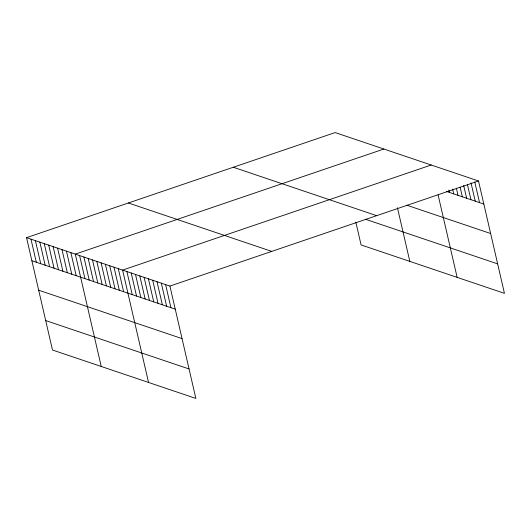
<?xml version="1.0" encoding="UTF-8"?>
<svg xmlns="http://www.w3.org/2000/svg" width="531" height="531" viewBox="0 0 531 531"><rect width="100%" height="100%" fill="white"/><g stroke="black" fill="none" stroke-linecap="round" stroke-linejoin="round"><path stroke-width="0.8" d="M26.55 237.656L169.92 286.07L195.859 398.429L52.489 350.015L26.55 237.656L335.141 132.571L478.511 180.985L504.45 293.344L361.08 244.93L355.85 222.263M383.886 149.032L75.296 254.117L101.235 366.476M431.199 165.008L122.608 270.093L148.547 382.453M169.92 286.07L478.511 180.985M446.564 191.472L483.841 204.057M406.766 205.198L490.637 233.521M233.308 167.252L376.678 215.666M365.355 219.21L497.647 263.88M128.383 202.981L271.753 251.389M31.88 260.734L175.243 309.142M38.677 290.198L182.047 338.605M45.686 320.551L189.056 368.965M474.76 181.921L479.539 202.61M471.01 182.856L475.238 201.156M467.446 184.582L470.937 199.702M463.696 185.518L466.636 198.249M460.125 187.251L462.335 196.795M456.375 188.186L458.034 195.342M452.631 189.116L453.733 193.895M448.881 190.052L449.432 192.441M438.095 194.884L457.138 277.368M397.453 207.8L409.826 261.391M165.619 284.616L170.942 307.688M161.318 283.162L166.641 306.241M157.017 281.715L162.34 304.787M152.716 280.262L158.039 303.334M148.414 278.808L153.738 301.88M144.113 277.355L149.437 300.427M139.812 275.901L145.136 298.98M135.511 274.454L140.834 297.526M131.21 273L136.533 296.072M126.909 271.547L132.232 294.619M118.307 268.64L123.63 291.718M114.006 267.186L119.329 290.265M109.705 265.739L115.028 288.811M105.403 264.285L110.727 287.357M101.102 262.832L106.426 285.904M96.801 261.378L102.125 284.457M92.5 259.925L97.823 283.003M88.199 258.478L93.522 281.549M83.898 257.024L89.221 280.096M79.597 255.57L84.92 278.642M70.862 252.623L76.192 275.695M66.435 251.123L71.758 274.202M62.001 249.63L67.331 272.702M57.567 248.13L62.897 271.208M53.14 246.636L58.463 269.708M48.706 245.143L54.036 268.215M44.279 243.643L49.602 266.715M39.845 242.149L45.168 265.221M35.411 240.649L40.741 263.728M30.984 239.156L36.307 262.228"/></g></svg>
